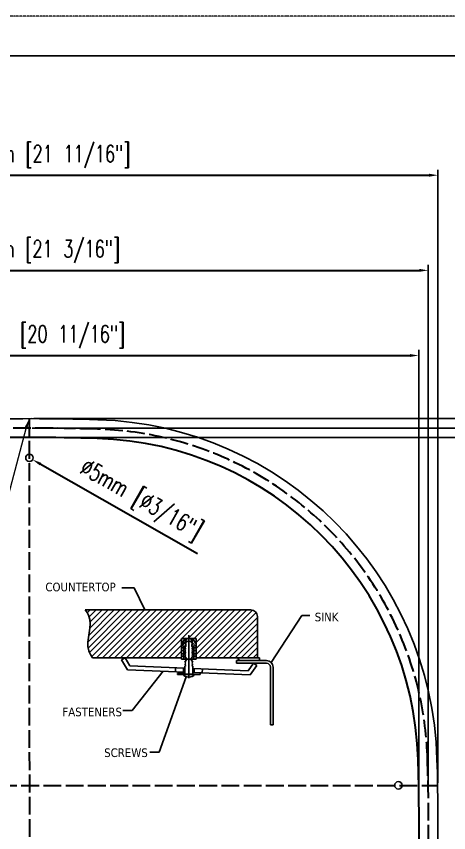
# Model space of a CAD drawing. Header units: millimetres. Extents: x 222 to 1745, y 294 to 1363.
# Drawn here: x 939 to 1230, y 813 to 1363 of the extents above; entities that cross this region are included whole.
import ezdxf

# ---------------------------------------------------------------- set-up
doc = ezdxf.new("R2010")
doc.units = ezdxf.units.MM
doc.linetypes.add('ACAD_ISO02W100', pattern=[15, 12, -3])
doc.linetypes.add('PHANTOM2', pattern=[1.25, 0.625, -0.125, 0.125, -0.125, 0.125, -0.125])
doc.layers.add('CONT', color=7, linetype='Continuous')
for name, color, linetype, lineweight in [('尺寸標注', 1, 'Continuous', 30), ('文字', 3, 'Continuous', 30), ('細實線', 1, 'Continuous', 13), ('虚线', 2, 'ACAD_ISO02W100', 30), ('裝訂區域', 6, 'PHANTOM2', 13)]:
    doc.layers.add(name, color=color, linetype=linetype, lineweight=lineweight)
doc.styles.add('DIM', font='txt.shx', dxfattribs={"width": 0.7, "bigfont": 'chineset.shx'})
doc.styles.get("Standard").update_dxf_attribs({"font": 'arial.ttf'})
doc.dimstyles.new('mm+in(开孔纸尺寸)', dxfattribs={"dimscale": 3, "dimtxt": 3.8, "dimasz": 2, "dimexe": 1.25, "dimexo": 0.625, "dimgap": 2, "dimtad": 1, "dimtxsty": 'DIM', "dimcen": 0, "dimclrd": 256, "dimclre": 256, "dimclrt": 3, "dimadec": 0, "dimazin": 0, "dimtfac": 1, "dimtmove": 0, "dimatfit": 1, "dimfxl": 1, "dimlwd": -1, "dimarcsym": 0})

# ---------------------------------------------------------------- blocks, each defined once
blk = doc.blocks.new('efw')
at = {"layer": 'CONT', "lineweight": 25}
h = blk.add_hatch(dxfattribs=at)
h.set_pattern_fill('ANSI31', color=256, scale=0.808315, style=0)
h.set_pattern_definition([(45, (-2535.7435, -4394.8292), (-1.814719, 1.814719), [])])
edge = h.paths.add_edge_path()
edge.add_arc((-1986.41, -4346.4), 4.04, 0, 90)
edge.add_line((-1986.41, -4342.36), (-2086.08, -4342.36))
edge.add_spline(control_points=[(-2086.08, -4342.36), (-2085.3, -4343.42), (-2080.2, -4350.35), (-2087.26, -4362.29), (-2082.56, -4369.84), (-2081.7, -4371.22)], knot_values=[0, 0, 0, 0, 4.788302, 31.211075, 37.135874, 37.135874, 37.135874, 37.135874], degree=3, periodic=0)
edge.add_line((-2081.7, -4371.22), (-2028.11, -4371.22))
edge.add_line((-2028.11, -4371.22), (-2028.11, -4359.65))
edge.add_line((-2028.11, -4359.65), (-2019.24, -4359.65))
edge.add_line((-2019.24, -4359.65), (-2019.24, -4371.22))
edge.add_line((-2019.24, -4371.22), (-1982.37, -4371.22))
edge.add_line((-1982.37, -4371.22), (-1982.37, -4346.4))
at = {"lineweight": 25}
for p, q in [((-2064.15, -4372.49), (-2062.07, -4371.24)), ((-1982.81, -4375.9), (-1984.78, -4374.49)), ((-2031.7, -4377.23), (-2031.8, -4379.65)), ((-2026.85, -4377.43), (-2026.95, -4379.85)), ((-2020.39, -4377.7), (-2020.49, -4380.13)), ((-2015.55, -4377.91), (-2015.65, -4380.33))]:
    blk.add_line(p, q, dxfattribs=at)
at = {"layer": 'CONT', "lineweight": 25}
for p, q in [((-2056.53, -4329.02), (-2063.98, -4329.02)), ((-2050.18, -4342.36), (-2056.53, -4329.02)), ((-2086.08, -4342.36), (-1986.41, -4342.36)), ((-1982.37, -4371.22), (-1982.37, -4346.4)), ((-1974.1, -4374.02), (-1955.69, -4345.68)), ((-1955.69, -4345.68), (-1950.91, -4345.68)), ((-2028.11, -4359.65), (-2019.24, -4359.65)), ((-2025.83, -4359.65), (-2028.11, -4363)), ((-2028.11, -4359.65), (-2028.11, -4372.07)), ((-2025.05, -4359.65), (-2025.05, -4360.54)), ((-2023.67, -4357.69), (-2023.67, -4383.58)), ((-2022.3, -4359.65), (-2022.3, -4360.54)), ((-2021.51, -4359.65), (-2019.24, -4363)), ((-2019.24, -4372.07), (-2019.24, -4359.65)), ((-2028.11, -4364.6), (-2025.63, -4361.48)), ((-2025.44, -4364.2), (-2026.62, -4364.21)), ((-2026.62, -4364.21), (-2026.62, -4372.07)), ((-2025.41, -4364.44), (-2026.08, -4365.09)), ((-2025.05, -4360.54), (-2025.63, -4360.54)), ((-2022.3, -4360.54), (-2021.72, -4360.54)), ((-2021.93, -4364.44), (-2021.26, -4365.09)), ((-2021.9, -4364.2), (-2020.73, -4364.21)), ((-2019.24, -4364.6), (-2021.72, -4361.95)), ((-2020.73, -4364.21), (-2020.73, -4372.07)), ((-2026.62, -4365.14), (-2028.11, -4365.14)), ((-2026.62, -4366.87), (-2028.11, -4366.87)), ((-2026.62, -4368.89), (-2028.11, -4368.89)), ((-2025.42, -4369.63), (-2026.1, -4370.28)), ((-2025.41, -4365.74), (-2026.08, -4365.09)), ((-2025.41, -4365.74), (-2026.08, -4366.39)), ((-2025.41, -4367.05), (-2026.08, -4366.39)), ((-2025.41, -4367.05), (-2026.08, -4367.7)), ((-2025.41, -4368.35), (-2026.08, -4367.7)), ((-2025.41, -4368.35), (-2026.08, -4369)), ((-2025.41, -4369.65), (-2026.08, -4369)), ((-2021.93, -4365.74), (-2021.26, -4365.09)), ((-2021.93, -4365.74), (-2021.26, -4366.39)), ((-2021.93, -4367.05), (-2021.26, -4366.39)), ((-2021.93, -4367.05), (-2021.26, -4367.7)), ((-2021.93, -4368.35), (-2021.26, -4367.7)), ((-2021.93, -4368.35), (-2021.26, -4369)), ((-2021.93, -4369.65), (-2021.26, -4369)), ((-2021.92, -4369.63), (-2021.25, -4370.28)), ((-2020.73, -4365.14), (-2019.24, -4365.14)), ((-2020.73, -4366.87), (-2019.24, -4366.87)), ((-2020.73, -4368.89), (-2019.24, -4368.89)), ((-2028.07, -4371.22), (-2081.7, -4371.22)), ((-2060.6, -4378.44), (-2064.15, -4372.49)), ((-2059.19, -4376.08), (-2062.07, -4371.24)), ((-2026.62, -4370.28), (-2028.11, -4370.28)), ((-2028.11, -4372.07), (-2019.24, -4372.07)), ((-2024.93, -4372.07), (-2026.1, -4370.28)), ((-2024.93, -4372.07), (-2026.1, -4373.86)), ((-2025.42, -4374.51), (-2026.1, -4373.86)), ((-2025.41, -4374.5), (-2026.08, -4375.15)), ((-2022.41, -4372.07), (-2021.25, -4370.28)), ((-2022.41, -4372.07), (-2021.25, -4373.86)), ((-2021.93, -4374.5), (-2021.26, -4375.15)), ((-2021.92, -4374.51), (-2021.25, -4373.86)), ((-2020.73, -4370.28), (-2019.24, -4370.28)), ((-1982.37, -4371.22), (-2019.24, -4371.22)), ((-1994.97, -4372.84), (-1976.96, -4372.84)), ((-1994.97, -4372.84), (-1994.97, -4374.46)), ((-1994.97, -4374.46), (-1976.96, -4374.46)), ((-1993.23, -4372.84), (-1994.34, -4371.22)), ((-1981.09, -4372.84), (-1993.23, -4372.84)), ((-1988.06, -4379.06), (-1984.78, -4374.49)), ((-1982.37, -4371.22), (-1981.09, -4371.22)), ((-1981.09, -4371.22), (-1981.09, -4372.84)), ((-2060.6, -4378.44), (-2026.11, -4379.89)), ((-2059.19, -4376.08), (-2026.11, -4377.46)), ((-2057.85, -4402.86), (-2039.12, -4379.34)), ((-2025.41, -4375.8), (-2026.11, -4376.29)), ((-2026.11, -4376.29), (-2026.11, -4381.08)), ((-2025.41, -4375.8), (-2026.08, -4375.15)), ((-2021.93, -4375.8), (-2021.26, -4375.15)), ((-2021.93, -4375.8), (-2021.23, -4376.29)), ((-2021.23, -4376.29), (-2021.23, -4381.08)), ((-2021.23, -4377.67), (-1988.06, -4379.06)), ((-1986.85, -4381.54), (-1982.81, -4375.9)), ((-1974.53, -4376.88), (-1974.53, -4411.58)), ((-1972.92, -4376.88), (-1972.92, -4411.58)), ((-2041.6, -4428.13), (-2025.38, -4382.59)), ((-2026.11, -4380.73), (-2030.53, -4380.73)), ((-2030.53, -4380.73), (-2030.53, -4381.31)), ((-2030.53, -4381.31), (-2016.86, -4381.31)), ((-2026.11, -4381.08), (-2021.23, -4381.08)), ((-2021.23, -4380.09), (-1986.85, -4381.54)), ((-2016.86, -4381.31), (-2016.81, -4380.28)), ((-2063.46, -4402.86), (-2057.85, -4402.86)), ((-1974.53, -4411.58), (-1972.92, -4411.58)), ((-2047.23, -4428.13), (-2041.6, -4428.13))]:
    blk.add_line(p, q, dxfattribs=at)
for centre, radius, start, end in [((-1986.41, -4346.4), 4.04, 0, 90), ((-2023.67, -4364.34), 3.09, 50.677, 129.323), ((-1976.96, -4376.88), 4.04, 0, 90), ((-1976.96, -4376.88), 2.42, 0, 90), ((-2023.69, -4377.67), 5.2, 224.4662, 315.5338)]:
    blk.add_arc(centre, radius, start, end, dxfattribs=at)
for points, knots in [([(-2086.08, -4342.36), (-2085.3, -4343.42), (-2080.2, -4350.35), (-2087.26, -4362.29), (-2082.56, -4369.84), (-2081.7, -4371.22)], [0, 0, 0, 0, 3.870458, 25.228387, 30.017492, 30.017492, 30.017492, 30.017492]), ([(-2025.63, -4360.54), (-2025.64, -4361.35), (-2025.65, -4362.66), (-2025.48, -4363.95), (-2025.41, -4364.44)], [0.304732, 0.304732, 0.304732, 0.304732, 3.312565, 5.150382, 5.150382, 5.150382, 5.150382]), ([(-2021.72, -4360.54), (-2021.71, -4361.35), (-2021.7, -4362.66), (-2021.87, -4363.95), (-2021.93, -4364.44)], [0.304732, 0.304732, 0.304732, 0.304732, 3.312565, 5.150382, 5.150382, 5.150382, 5.150382])]:
    blk.add_open_spline(points, degree=3, knots=knots, dxfattribs=at)
at = {"layer": 'CONT', "char_height": 5.1975, "width": 14.8643, "attachment_point": 1}
for s, insert in [('{\\fTahoma|b0|i0|c0|p34;COUNTERTOP\\P }', (-2110.05, -4325.98)), ('{\\fTahoma|b0|i0|c0|p34;SINK\\P }', (-1947.9, -4344.06)), ('{\\fTahoma|b0|i0|c0|p34;FASTENERS\\P }', (-2099.81, -4401.22)), ('{\\fTahoma|b0|i0|c0|p34;SCREWS\\P }', (-2074.67, -4425.76))]:
    blk.add_mtext(s, dxfattribs=dict(at, insert=insert))
blk = doc.blocks.new('*D24')
at = {"layer": 'Defpoints', "color": 0}
for p in [(945.16, 1066.78), (949.5, 1064.31)]:
    blk.add_point(p, dxfattribs=at)
at = {"layer": '尺寸標注'}
blk.add_line((1060.76, 1000.87), (954.71, 1061.34), dxfattribs=at)
blk.add_solid([(955.21, 1062.2), (954.22, 1060.47), (949.5, 1064.31)], dxfattribs=at)
at = {"layer": '尺寸標注', "color": 3, "insert": (1022.06, 1036.4), "char_height": 11.4, "attachment_point": 5, "rotation": 330.3079, "style": 'DIM'}
blk.add_mtext('∅5mm [∅3/16"]', dxfattribs=at)
blk = doc.blocks.new('*D25')
at = {"layer": 'Defpoints', "color": 0}
for p in [(1222.81, 1256.1), (672.08, 844.62), (1222.81, 844.59)]:
    blk.add_point(p, dxfattribs=at)
at = {"layer": '尺寸標注', "lineweight": -2}
for p, q in [((672.08, 846.5), (672.08, 1259.85)), ((1222.81, 846.46), (1222.81, 1259.85))]:
    blk.add_line(p, q, dxfattribs=at)
at = {"layer": '尺寸標注'}
blk.add_line((678.08, 1256.1), (1216.81, 1256.1), dxfattribs=at)
for points in [[(678.08, 1257.1), (678.08, 1255.1), (672.08, 1256.1)], [(1216.81, 1255.1), (1216.81, 1257.1), (1222.81, 1256.1)]]:
    blk.add_solid(points, dxfattribs=at)
at = {"layer": '尺寸標注', "color": 3, "insert": (947.44, 1268.75), "char_height": 11.4, "attachment_point": 5, "style": 'DIM'}
blk.add_mtext('550,73mm [21 11/16"]', dxfattribs=at)
blk = doc.blocks.new('*D26')
at = {"layer": 'Defpoints', "color": 0}
for p in [(1216.23, 1191.95), (678.43, 844.62), (1216.23, 844.59)]:
    blk.add_point(p, dxfattribs=at)
at = {"layer": '尺寸標注', "lineweight": -2}
for p, q in [((678.43, 846.5), (678.43, 1195.7)), ((1216.23, 846.46), (1216.23, 1195.7))]:
    blk.add_line(p, q, dxfattribs=at)
at = {"layer": '尺寸標注'}
blk.add_line((684.43, 1191.95), (1210.23, 1191.95), dxfattribs=at)
for points in [[(684.43, 1192.95), (684.43, 1190.95), (678.43, 1191.95)], [(1210.23, 1190.95), (1210.23, 1192.95), (1216.23, 1191.95)]]:
    blk.add_solid(points, dxfattribs=at)
at = {"layer": '尺寸標注', "color": 3, "insert": (947.33, 1204.6), "char_height": 11.4, "attachment_point": 5, "style": 'DIM'}
blk.add_mtext('537,8mm [21 3/16"]', dxfattribs=at)
blk = doc.blocks.new('*D27')
at = {"layer": 'Defpoints', "color": 0}
for p in [(1209.88, 1134.54), (684.78, 844.62), (1209.88, 844.59)]:
    blk.add_point(p, dxfattribs=at)
at = {"layer": '尺寸標注', "lineweight": -2}
for p, q in [((684.78, 846.5), (684.78, 1138.29)), ((1209.88, 846.46), (1209.88, 1138.29))]:
    blk.add_line(p, q, dxfattribs=at)
at = {"layer": '尺寸標注'}
blk.add_line((690.78, 1134.54), (1203.88, 1134.54), dxfattribs=at)
for points in [[(690.78, 1135.54), (690.78, 1133.54), (684.78, 1134.54)], [(1203.88, 1133.54), (1203.88, 1135.54), (1209.88, 1134.54)]]:
    blk.add_solid(points, dxfattribs=at)
at = {"layer": '尺寸標注', "color": 3, "insert": (947.33, 1147.19), "char_height": 11.4, "attachment_point": 5, "style": 'DIM'}
blk.add_mtext('525,1mm [20 11/16"]', dxfattribs=at)
blk = doc.blocks.new('*D28')
at = {"layer": 'Defpoints', "color": 0}
for p in [(948.45, 1091.94), (947.33, 597.29), (1457.07, 597.29)]:
    blk.add_point(p, dxfattribs=at)
at = {"layer": '尺寸標注', "lineweight": -2}
for p, q in [((950.32, 1091.94), (1460.82, 1091.94)), ((949.21, 597.29), (1460.82, 597.29))]:
    blk.add_line(p, q, dxfattribs=at)
at = {"layer": '尺寸標注'}
blk.add_line((1457.07, 1085.94), (1457.07, 603.29), dxfattribs=at)
for points in [[(1458.07, 1085.94), (1456.07, 1085.94), (1457.07, 1091.94)], [(1456.07, 603.29), (1458.07, 603.29), (1457.07, 597.29)]]:
    blk.add_solid(points, dxfattribs=at)
at = {"layer": '尺寸標注', "color": 3, "insert": (1444.42, 844.61), "char_height": 11.4, "attachment_point": 5, "rotation": 90, "style": 'DIM'}
blk.add_mtext('494,65mm [19 1/2"]', dxfattribs=at)
blk = doc.blocks.new('*D29')
at = {"layer": 'Defpoints', "color": 0}
for p in [(947.33, 1085.59), (1389.93, 1085.59), (947.33, 603.64)]:
    blk.add_point(p, dxfattribs=at)
at = {"layer": '尺寸標注', "lineweight": -2}
for p, q in [((949.21, 1085.59), (1393.68, 1085.59)), ((949.2, 603.64), (1393.68, 603.64))]:
    blk.add_line(p, q, dxfattribs=at)
at = {"layer": '尺寸標注'}
blk.add_line((1389.93, 609.64), (1389.93, 1079.59), dxfattribs=at)
for points in [[(1390.93, 1079.59), (1388.93, 1079.59), (1389.93, 1085.59)], [(1388.93, 609.64), (1390.93, 609.64), (1389.93, 603.64)]]:
    blk.add_solid(points, dxfattribs=at)
at = {"layer": '尺寸標注', "color": 3, "insert": (1377.28, 844.61), "char_height": 11.4, "attachment_point": 5, "rotation": 90, "style": 'DIM'}
blk.add_mtext('481,95mm [19"]', dxfattribs=at)
blk = doc.blocks.new('*D30')
at = {"layer": 'Defpoints', "color": 0}
for p in [(947.27, 1079.24), (947.33, 609.99), (1317.57, 609.99)]:
    blk.add_point(p, dxfattribs=at)
at = {"layer": '尺寸標注', "lineweight": -2}
for p, q in [((949.14, 1079.24), (1321.32, 1079.24)), ((949.21, 609.99), (1321.32, 609.99))]:
    blk.add_line(p, q, dxfattribs=at)
at = {"layer": '尺寸標注'}
blk.add_line((1317.57, 1073.24), (1317.57, 615.99), dxfattribs=at)
for points in [[(1318.57, 1073.24), (1316.57, 1073.24), (1317.57, 1079.24)], [(1316.57, 615.99), (1318.57, 615.99), (1317.57, 609.99)]]:
    blk.add_solid(points, dxfattribs=at)
at = {"layer": '尺寸標注', "color": 3, "insert": (1304.92, 844.61), "char_height": 11.4, "attachment_point": 5, "rotation": 90, "style": 'DIM'}
blk.add_mtext('469,25mm [18 1/2"]', dxfattribs=at)

msp = doc.modelspace()

# ---------------------------------------------------------------- linework, layer by layer
msp.add_line((257.386, 1336.622), (1709.532, 1336.622))
msp.add_lwpolyline([(1222.177, 862.246, 0.3971183), (993.522, 1091.241, 0.014687), (903.371, 1091.306, 0.3979599), (672.421, 860.014, 0.022582), (674.918, 721.219, 0.3723131), (790.21, 603.734, 0.041743), (1109.955, 604.194, 0.3704545), (1219.377, 715.612, 0.0238592)], format="xyb", close=True)
for centre in [(947.33, 1065.546), (1196.167, 844.684)]:
    msp.add_circle(centre, 2.5)
at = {"layer": '文字'}
msp.add_lwpolyline([(1108.878, 616.848, 0.3704545), (1206.706, 716.46, 0.0238592), (1209.482, 861.883, 0.3971183), (993.139, 1078.546, 0.014687), (903.735, 1078.611, 0.3979599), (685.117, 859.669, 0.022582), (687.593, 722.02, 0.3723131), (791.25, 616.391, 0.041743)], format="xyb", close=True, dxfattribs=at)
at = {"layer": '細實線'}
msp.add_lwpolyline([(945.21, 1086.001), (922.146, 999.896), (915.798, 999.896)], dxfattribs=at)
msp.add_solid([(944.264, 1086.325), (947.157, 1091.676), (946.156, 1085.677)], dxfattribs=at)
at = {"layer": '虚线'}
for p, q in [((947.268, 1091.936), (947.33, 597.288)), ((671.854, 844.621), (1222.807, 844.586))]:
    msp.add_line(p, q, dxfattribs=at)
msp.add_lwpolyline([(1109.417, 610.521, 0.3704545), (1213.041, 716.036, 0.0238592), (1215.83, 862.064, 0.3971183), (993.33, 1084.893, 0.014687), (903.553, 1084.959, 0.3979599), (678.769, 859.842, 0.022582), (681.256, 721.62, 0.3723131), (790.73, 610.062, 0.041743), (1109.417, 610.521)], format="xyb", dxfattribs=at)
at = {"layer": '裝訂區域'}
msp.add_lwpolyline([(221.928, 294.449), (1744.99, 294.449), (1744.99, 1363.265), (221.928, 1363.265)], close=True, dxfattribs=at)

# ---------------------------------------------------------------- block references
at = {"xscale": 1.119999999999998, "yscale": 1.119999999999998, "zscale": 1.119999999999998}
msp.add_blockref('efw', (3321.378, 5826.434), dxfattribs=at)

# ---------------------------------------------------------------- dimensions: what is measured, and where the dimension line sits
at = {"layer": '尺寸標注'}
for base, p1, p2, picture, middle in [((1222.807, 1256.095), (672.08, 844.621), (1222.807, 844.586), '*D25', (947.443, 1256.095)), ((1216.23, 1191.949), (678.431, 844.621), (1216.23, 844.587), '*D26', (947.331, 1191.949)), ((1209.879, 1134.542), (684.782, 844.62), (1209.879, 844.587), '*D27', (947.331, 1134.542))]:
    dim = msp.add_linear_dim(base=base, p1=p1, p2=p2, dimstyle='mm+in(开孔纸尺寸)', override={"dimpost": 'mm', "dimtofl": 0}, dxfattribs=at)
    dim.commit()
    dim.dimension.update_dxf_attribs({"geometry": picture, "text_midpoint": middle, "dimtype": 160})
for base, p1, p2, picture, middle in [((1457.074, 597.288), (948.447, 1091.935), (947.33, 597.288), '*D28', (1444.424, 844.612)), ((1317.574, 609.988), (947.269, 1079.236), (947.33, 609.988), '*D30', (1304.924, 844.612))]:
    dim = msp.add_linear_dim(base=base, p1=p1, p2=p2, angle=90, dimstyle='mm+in(开孔纸尺寸)', override={"dimpost": 'mm', "dimtofl": 0}, dxfattribs=at)
    dim.commit()
    dim.dimension.update_dxf_attribs({"geometry": picture, "text_midpoint": middle})
dim = msp.add_linear_dim(base=(1389.928, 1085.586), p1=(947.33, 603.638), p2=(947.33, 1085.586), angle=90, dimstyle='mm+in(开孔纸尺寸)', override={"dimpost": 'mm', "dimtofl": 0}, dxfattribs=at)
dim.commit()
dim.dimension.update_dxf_attribs({"geometry": '*D29', "text_midpoint": (1389.928, 844.612), "dimtype": 160})
dim = msp.add_diameter_dim_2p(p1=(945.158, 1066.784), p2=(949.501, 1064.307), dimstyle='mm+in(开孔纸尺寸)', override={"dimpost": 'mm', "dimtofl": 0}, dxfattribs=at)
dim.commit()
dim.dimension.update_dxf_attribs({"geometry": '*D24', "text_midpoint": (1016.265, 1026.238), "dimtype": 163})

doc.saveas('drawing.dxf')
